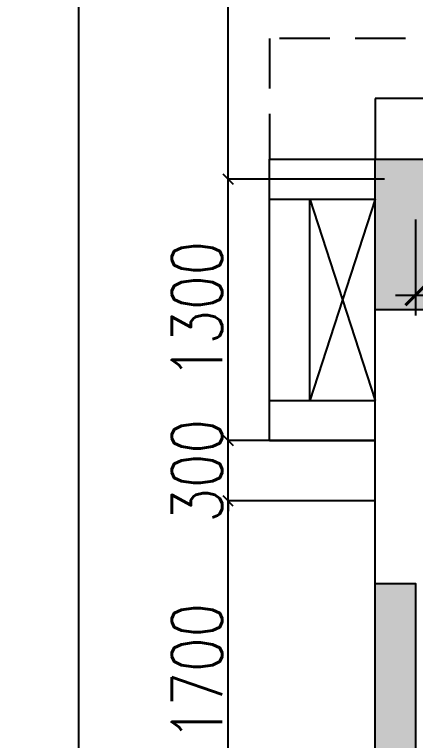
# Model space of a CAD drawing. Extents: x -32840 to 422982, y 280745 to 888746.
# Drawn here: x 76786 to 78778, y 815597 to 819206 of the extents above; entities that cross this region are included whole.
import ezdxf

# ---------------------------------------------------------------- set-up
doc = ezdxf.new("R2010")
doc.units = 0
doc.header["$LTSCALE"] = 1000
doc.header["$PDMODE"] = 3
doc.linetypes.add('CONTINOUS', pattern=[0])
doc.linetypes.add('HIDDEN', pattern=[0.375, 0.25, -0.125])
doc.layers.get('Defpoints').update_dxf_attribs({"linetype": 'HIDDEN'})
for name, color, linetype in [('A-Chejja', 5, 'HIDDEN'), ('a-dim', 3, 'Continuous'), ('A-duct', 1, 'Continuous'), ('A-WALL', 7, 'CONTINOUS'), ('S-RCWALL', 10, 'Continuous'), ('S-RCWALL HATCH', 165, 'Continuous')]:
    doc.layers.add(name, color=color, linetype=linetype)
doc.layers.add('A-Dim grid', color=3, linetype='Continuous', transparency=0.5)
doc.styles.add('ROMANS', font='romans.shx', dxfattribs={"width": 0.8})
doc.dimstyles.new('A-Dim Grid', dxfattribs={"dimscale": 100, "dimtxt": 2.5, "dimasz": 0.5, "dimexe": 0, "dimexo": 0, "dimgap": 0.3, "dimtad": 1, "dimdec": 0, "dimlfac": -0.01, "dimzin": 3, "dimdsep": 46, "dimtxsty": 'ROMANS', "dimblk": 'OBLIQUE', "dimcen": 5, "dimclrd": 256, "dimclre": 8, "dimclrt": 4, "dimadec": 0, "dimazin": 0, "dimtfac": 1, "dimtdec": 0, "dimtix": 1, "dimtmove": 1, "dimatfit": 3, "dimfxl": 1, "dimfrac": 2, "dimtolj": 1, "dimtzin": 3, "dimlwd": -1, "dimarcsym": 0})
doc.dimstyles.new('dim-1', dxfattribs={"dimscale": 100, "dimtxt": 2.25, "dimasz": 1, "dimexe": 1, "dimexo": 1, "dimgap": 0.5, "dimtad": 1, "dimdec": 0, "dimzin": 3, "dimdsep": 46, "dimtxsty": 'ROMANS', "dimblk": 'ARCHTICK', "dimcen": 0.0625, "dimdle": 1, "dimclrd": 256, "dimclre": 256, "dimclrt": 6, "dimadec": 0, "dimazin": 0, "dimtfac": 1, "dimtdec": 0, "dimtix": 1, "dimtmove": 1, "dimatfit": 3, "dimfxl": 1, "dimfrac": 2, "dimtolj": 1, "dimtzin": 3, "dimarcsym": 0})

# ---------------------------------------------------------------- blocks, each defined once
blk = doc.blocks.new('_ArchTick')
at = {"color": 0, "linetype": 'ByBlock', "const_width": 0.15}
blk.add_lwpolyline([(-0.5, -0.5), (0.5, 0.5)], dxfattribs=at)
blk = doc.blocks.new('*D1335')
at = {"layer": 'a-dim', "lineweight": -2, "transparency": 16777216}
for p, q in [((78777.9, 818187.9, 0), (78777.9, 817710.8, 0)), ((87577.9, 818187.9, 0), (87577.9, 817710.8, 0)), ((78677.9, 817810.8, 0), (87677.9, 817810.8, 0))]:
    blk.add_line(p, q, dxfattribs=at)
at = {"layer": 'Defpoints', "color": 0, "transparency": 16777216}
for p in [(78777.9, 818287.9, 0), (87577.9, 818287.9, 0), (87577.9, 817810.8, 0)]:
    blk.add_point(p, dxfattribs=at)
at = {"layer": 'a-dim', "lineweight": -2, "transparency": 16777216, "xscale": 100, "yscale": 100, "zscale": 100, "rotation": 180}
blk.add_blockref('_ArchTick', (78777.9, 817810.8, 0), dxfattribs=at)
at = {"layer": 'a-dim', "lineweight": -2, "transparency": 16777216, "xscale": 100, "yscale": 100, "zscale": 100}
blk.add_blockref('_ArchTick', (87577.9, 817810.8, 0), dxfattribs=at)
at = {"layer": 'a-dim', "color": 6, "transparency": 16777216, "insert": (83177.9, 817973.3, 0), "char_height": 225, "attachment_point": 5, "style": 'ROMANS'}
blk.add_mtext('\\A1;8800', dxfattribs=at)
blk = doc.blocks.new('_Oblique')
at = {"color": 0, "linetype": 'ByBlock', "lineweight": -2}
blk.add_line((-0.5, -0.5), (0.5, 0.5), dxfattribs=at)
at = {"color": 0, "linetype": 'ByBlock'}
blk.add_line((-0.5, -0.5), (0.5, 0.5), dxfattribs=at)
blk = doc.blocks.new('*D1231')
at = {"layer": 'A-Dim grid', "color": 8, "lineweight": -2, "transparency": 16777216}
for p, q in [((78502.9, 816787.9, 0), (77847.2, 816787.9, 0)), ((78502.9, 815087.9, 0), (77847.2, 815087.9, 0))]:
    blk.add_line(p, q, dxfattribs=at)
at = {"layer": 'A-Dim grid', "transparency": 16777216}
blk.add_line((77847.2, 815087.9, 0), (77847.2, 816787.9, 0), dxfattribs=at)
at = {"layer": 'Defpoints', "color": 0, "transparency": 16777216}
for p in [(77847.2, 816787.9, 0), (78502.9, 816787.9, 0), (78502.9, 815087.9, 0)]:
    blk.add_point(p, dxfattribs=at)
at = {"layer": 'A-Dim grid', "transparency": 16777216, "xscale": 50, "yscale": 50, "zscale": 50}
for p, rotation in [((77847.2, 816787.9, 0), 90), ((77847.2, 815087.9, 0), 270)]:
    blk.add_blockref('_Oblique', p, dxfattribs=dict(at, rotation=rotation))
at = {"layer": 'A-Dim grid', "color": 4, "transparency": 16777216, "insert": (77692.2, 815937.9, 0), "char_height": 250, "attachment_point": 5, "rotation": 90, "style": 'ROMANS'}
blk.add_mtext('\\A1;1700', dxfattribs=at)
blk = doc.blocks.new('*D1232')
at = {"layer": 'A-Dim grid', "transparency": 16777216}
for p, q in [((77847.2, 817087.9, 0), (77847.2, 817137.9, 0)), ((77847.2, 816787.9, 0), (77847.2, 817087.9, 0)), ((77847.2, 816787.9, 0), (77847.2, 816737.9, 0))]:
    blk.add_line(p, q, dxfattribs=at)
at = {"layer": 'A-Dim grid', "color": 8, "lineweight": -2, "transparency": 16777216}
for p, q in [((78577.9, 817087.9, 0), (77847.2, 817087.9, 0)), ((78577.9, 816787.9, 0), (77847.2, 816787.9, 0))]:
    blk.add_line(p, q, dxfattribs=at)
at = {"layer": 'Defpoints', "color": 0, "transparency": 16777216}
for p in [(77847.2, 817087.9, 0), (78577.9, 817087.9, 0), (78577.9, 816787.9, 0)]:
    blk.add_point(p, dxfattribs=at)
at = {"layer": 'A-Dim grid', "transparency": 16777216, "xscale": 50, "yscale": 50, "zscale": 50}
for p, rotation in [((77847.2, 817087.9, 0), 270), ((77847.2, 816787.9, 0), 90)]:
    blk.add_blockref('_Oblique', p, dxfattribs=dict(at, rotation=rotation))
at = {"layer": 'A-Dim grid', "color": 4, "transparency": 16777216, "insert": (77692.2, 816937.9, 0), "char_height": 250, "attachment_point": 5, "rotation": 90, "style": 'ROMANS'}
blk.add_mtext('\\A1;300', dxfattribs=at)
blk = doc.blocks.new('*D1233')
at = {"layer": 'A-Dim grid', "color": 8, "lineweight": -2, "transparency": 16777216}
for p, q in [((78623.5, 818387.9, 0), (77847.2, 818387.9, 0)), ((78577.9, 817087.9, 0), (77847.2, 817087.9, 0))]:
    blk.add_line(p, q, dxfattribs=at)
at = {"layer": 'A-Dim grid', "transparency": 16777216}
blk.add_line((77847.2, 817087.9, 0), (77847.2, 818387.9, 0), dxfattribs=at)
at = {"layer": 'Defpoints', "color": 0, "transparency": 16777216}
for p in [(77847.2, 818387.9, 0), (78623.5, 818387.9, 0), (78577.9, 817087.9, 0)]:
    blk.add_point(p, dxfattribs=at)
at = {"layer": 'A-Dim grid', "transparency": 16777216, "xscale": 50, "yscale": 50, "zscale": 50}
for p, rotation in [((77847.2, 818387.9, 0), 90), ((77847.2, 817087.9, 0), 270)]:
    blk.add_blockref('_Oblique', p, dxfattribs=dict(at, rotation=rotation))
at = {"layer": 'A-Dim grid', "color": 4, "transparency": 16777216, "insert": (77692.2, 817737.9, 0), "char_height": 250, "attachment_point": 5, "rotation": 90, "style": 'ROMANS'}
blk.add_mtext('\\A1;1300', dxfattribs=at)
blk = doc.blocks.new('*D1234')
at = {"layer": 'A-Dim grid', "color": 8, "lineweight": -2, "transparency": 16777216}
for p, q in [((77642.9, 825187.9, 0), (77104.9, 825187.9, 0)), ((77642.9, 804587.9, 0), (77104.9, 804587.9, 0))]:
    blk.add_line(p, q, dxfattribs=at)
at = {"layer": 'A-Dim grid', "transparency": 16777216}
blk.add_line((77104.9, 804587.9, 0), (77104.9, 825187.9, 0), dxfattribs=at)
at = {"layer": 'Defpoints', "color": 0, "transparency": 16777216}
for p in [(77104.9, 825187.9, 0), (77642.9, 825187.9, 0), (77642.9, 804587.9, 0)]:
    blk.add_point(p, dxfattribs=at)
at = {"layer": 'A-Dim grid', "transparency": 16777216, "xscale": 50, "yscale": 50, "zscale": 50}
for p, rotation in [((77104.9, 825187.9, 0), 90), ((77104.9, 804587.9, 0), 270)]:
    blk.add_blockref('_Oblique', p, dxfattribs=dict(at, rotation=rotation))
at = {"layer": 'A-Dim grid', "color": 4, "transparency": 16777216, "insert": (76949.9, 814887.9, 0), "char_height": 250, "attachment_point": 5, "rotation": 90, "style": 'ROMANS'}
blk.add_mtext('\\A1;20600', dxfattribs=at)
blk = doc.blocks.new('*D1242')
at = {"layer": 'A-Dim grid', "color": 8, "lineweight": -2, "transparency": 16777216}
for p, q in [((78577.9, 825187.9, 0), (77847.2, 825187.9, 0)), ((78577.9, 818387.9, 0), (77847.2, 818387.9, 0))]:
    blk.add_line(p, q, dxfattribs=at)
at = {"layer": 'A-Dim grid', "transparency": 16777216}
blk.add_line((77847.2, 818387.9, 0), (77847.2, 825187.9, 0), dxfattribs=at)
at = {"layer": 'Defpoints', "color": 0, "transparency": 16777216}
for p in [(77847.2, 825187.9, 0), (78577.9, 825187.9, 0), (78577.9, 818387.9, 0)]:
    blk.add_point(p, dxfattribs=at)
at = {"layer": 'A-Dim grid', "transparency": 16777216, "xscale": 50, "yscale": 50, "zscale": 50}
for p, rotation in [((77847.2, 825187.9, 0), 90), ((77847.2, 818387.9, 0), 270)]:
    blk.add_blockref('_Oblique', p, dxfattribs=dict(at, rotation=rotation))
at = {"layer": 'A-Dim grid', "color": 4, "transparency": 16777216, "insert": (77692.2, 821787.9, 0), "char_height": 250, "attachment_point": 5, "rotation": 90, "style": 'ROMANS'}
blk.add_mtext('\\A1;6800', dxfattribs=at)
blk = doc.blocks.new('NEWGR')
at = {"layer": 'S-RCWALL HATCH'}
for points in [[(216567.9, 401881.2), (216267.9, 401881.2), (216267.9, 402631.2), (216567.9, 402631.2)], [(216267.6, 400521.2), (216467.6, 400521.2), (216467.6, 389431.2), (216267.6, 389431.2)]]:
    blk.add_hatch(color=253, dxfattribs=at).paths.add_polyline_path(points)
at = {"layer": 'S-RCWALL'}
for points in [[(216567.9, 401881.2), (216267.9, 401881.2), (216267.9, 402631.2), (216567.9, 402631.2)], [(216267.6, 400521.2), (216467.6, 400521.2), (216467.6, 389431.2), (216267.6, 389431.2)]]:
    blk.add_lwpolyline(points, close=True, dxfattribs=at)

msp = doc.modelspace()

# ---------------------------------------------------------------- linework, layer by layer
for p, q in [((78877.9, 818788.7, 0), (78577.9, 818788.7, 0)), ((78577.9, 818788.7, 0), (78577.9, 818487.9, 0)), ((78577.9, 818487.9, 0), (78877.9, 818487.9, 0))]:
    msp.add_line(p, q)
at = {"layer": 'A-Chejja', "elevation": 0}
msp.add_lwpolyline([(97477.9, 817187.9), (97477.9, 819087.9), (78052.9, 819087.9), (78052.9, 818487.9)], dxfattribs=at)
at = {"layer": 'A-duct'}
for p, q in [((78052.9, 817287.9, 0), (78052.9, 818287.9, 0)), ((78252.9, 817287.9, 0), (78252.9, 818287.9, 0)), ((78252.9, 818287.9, 0), (78577.9, 817287.9, 0)), ((78577.9, 818287.9, 0), (78252.9, 817287.9, 0))]:
    msp.add_line(p, q, dxfattribs=at)
at = {"layer": 'A-WALL'}
for p, q in [((78052.9, 818287.9, 0), (78052.9, 818487.9, 0)), ((78052.9, 818487.9, 0), (78577.9, 818487.9, 0)), ((78577.9, 818487.9, 0), (78777.9, 818487.9, 0)), ((78577.9, 817287.9, 0), (78577.9, 818487.9, 0)), ((78577.9, 817287.9, 0), (78577.9, 818487.9, 0)), ((78052.9, 818287.9, 0), (78577.9, 818287.9, 0)), ((78052.9, 817287.9, 0), (78577.9, 817287.9, 0)), ((78052.9, 817087.9, 0), (78052.9, 817287.9, 0)), ((78052.9, 817087.9, 0), (78577.9, 817087.9, 0)), ((78577.9, 805287.9, 0), (78577.9, 817087.9, 0))]:
    msp.add_line(p, q, dxfattribs=at)
at = {"layer": 'A-WALL', "elevation": 0, "flags": 128}
for points in [[(78577.9, 818487.9), (87777.9, 818487.9), (87777.9, 817187.9), (103277.9, 817187.9), (103277.9, 825287.9), (107877.9, 825287.9)], [(109377.9, 825287.9), (113977.9, 825287.7), (113977.9, 808587.7), (108177.9, 808587.9), (108177.9, 808587.9), (106477.9, 808587.9), (106477.9, 808587.9), (103477.9, 808587.9), (103477.9, 805287.9), (103577.9, 805287.9), (103577.9, 804287.9), (102877.9, 804287.9), (102877.9, 804687.9), (91377.9, 804687.9), (91377.9, 804287.9), (90677.9, 804287.9), (90677.9, 805287.9), (84677.9, 805287.9), (84677.9, 805287.9), (83477.9, 805287.9), (83477.9, 805287.9), (78577.9, 805287.9), (78577.9, 818487.9)]]:
    msp.add_lwpolyline(points, dxfattribs=at)

# ---------------------------------------------------------------- block references
at = {"layer": 'S-RCWALL'}
msp.add_blockref('NEWGR', (-137690.3, 415856.7, 0), dxfattribs=at)

# ---------------------------------------------------------------- dimensions: what is measured, and where the dimension line sits
at = {"layer": 'a-dim'}
dim = msp.add_linear_dim(base=(87577.9, 817810.8, 0), p1=(78777.9, 818287.9, 0), p2=(87577.9, 818287.9, 0), dimstyle='dim-1', dxfattribs=at)
dim.commit()
dim.dimension.update_dxf_attribs({"geometry": '*D1335', "text_midpoint": (83177.9, 817973.3, 0)})
at = {"layer": 'A-Dim grid'}
for base, p1, p2, picture, middle in [((77104.9, 825187.9, 0), (77642.9, 804587.9, 0), (77642.9, 825187.9, 0), '*D1234', (76949.9, 814887.9, 0)), ((77847.2, 825187.9, 0), (78577.9, 818387.9, 0), (78577.9, 825187.9, 0), '*D1242', (77692.2, 821787.9, 0)), ((77847.2, 818387.9, 0), (78577.9, 817087.9, 0), (78623.5, 818387.9, 0), '*D1233', (77692.2, 817737.9, 0)), ((77847.2, 817087.9, 0), (78577.9, 816787.9, 0), (78577.9, 817087.9, 0), '*D1232', (77692.2, 816937.9, 0)), ((77847.2, 816787.9, 0), (78502.9, 815087.9, 0), (78502.9, 816787.9, 0), '*D1231', (77692.2, 815937.9, 0))]:
    dim = msp.add_linear_dim(base=base, p1=p1, p2=p2, angle=90, dimstyle='A-Dim Grid', dxfattribs=at)
    dim.commit()
    dim.dimension.update_dxf_attribs({"geometry": picture, "text_midpoint": middle})

doc.saveas('drawing.dxf')
